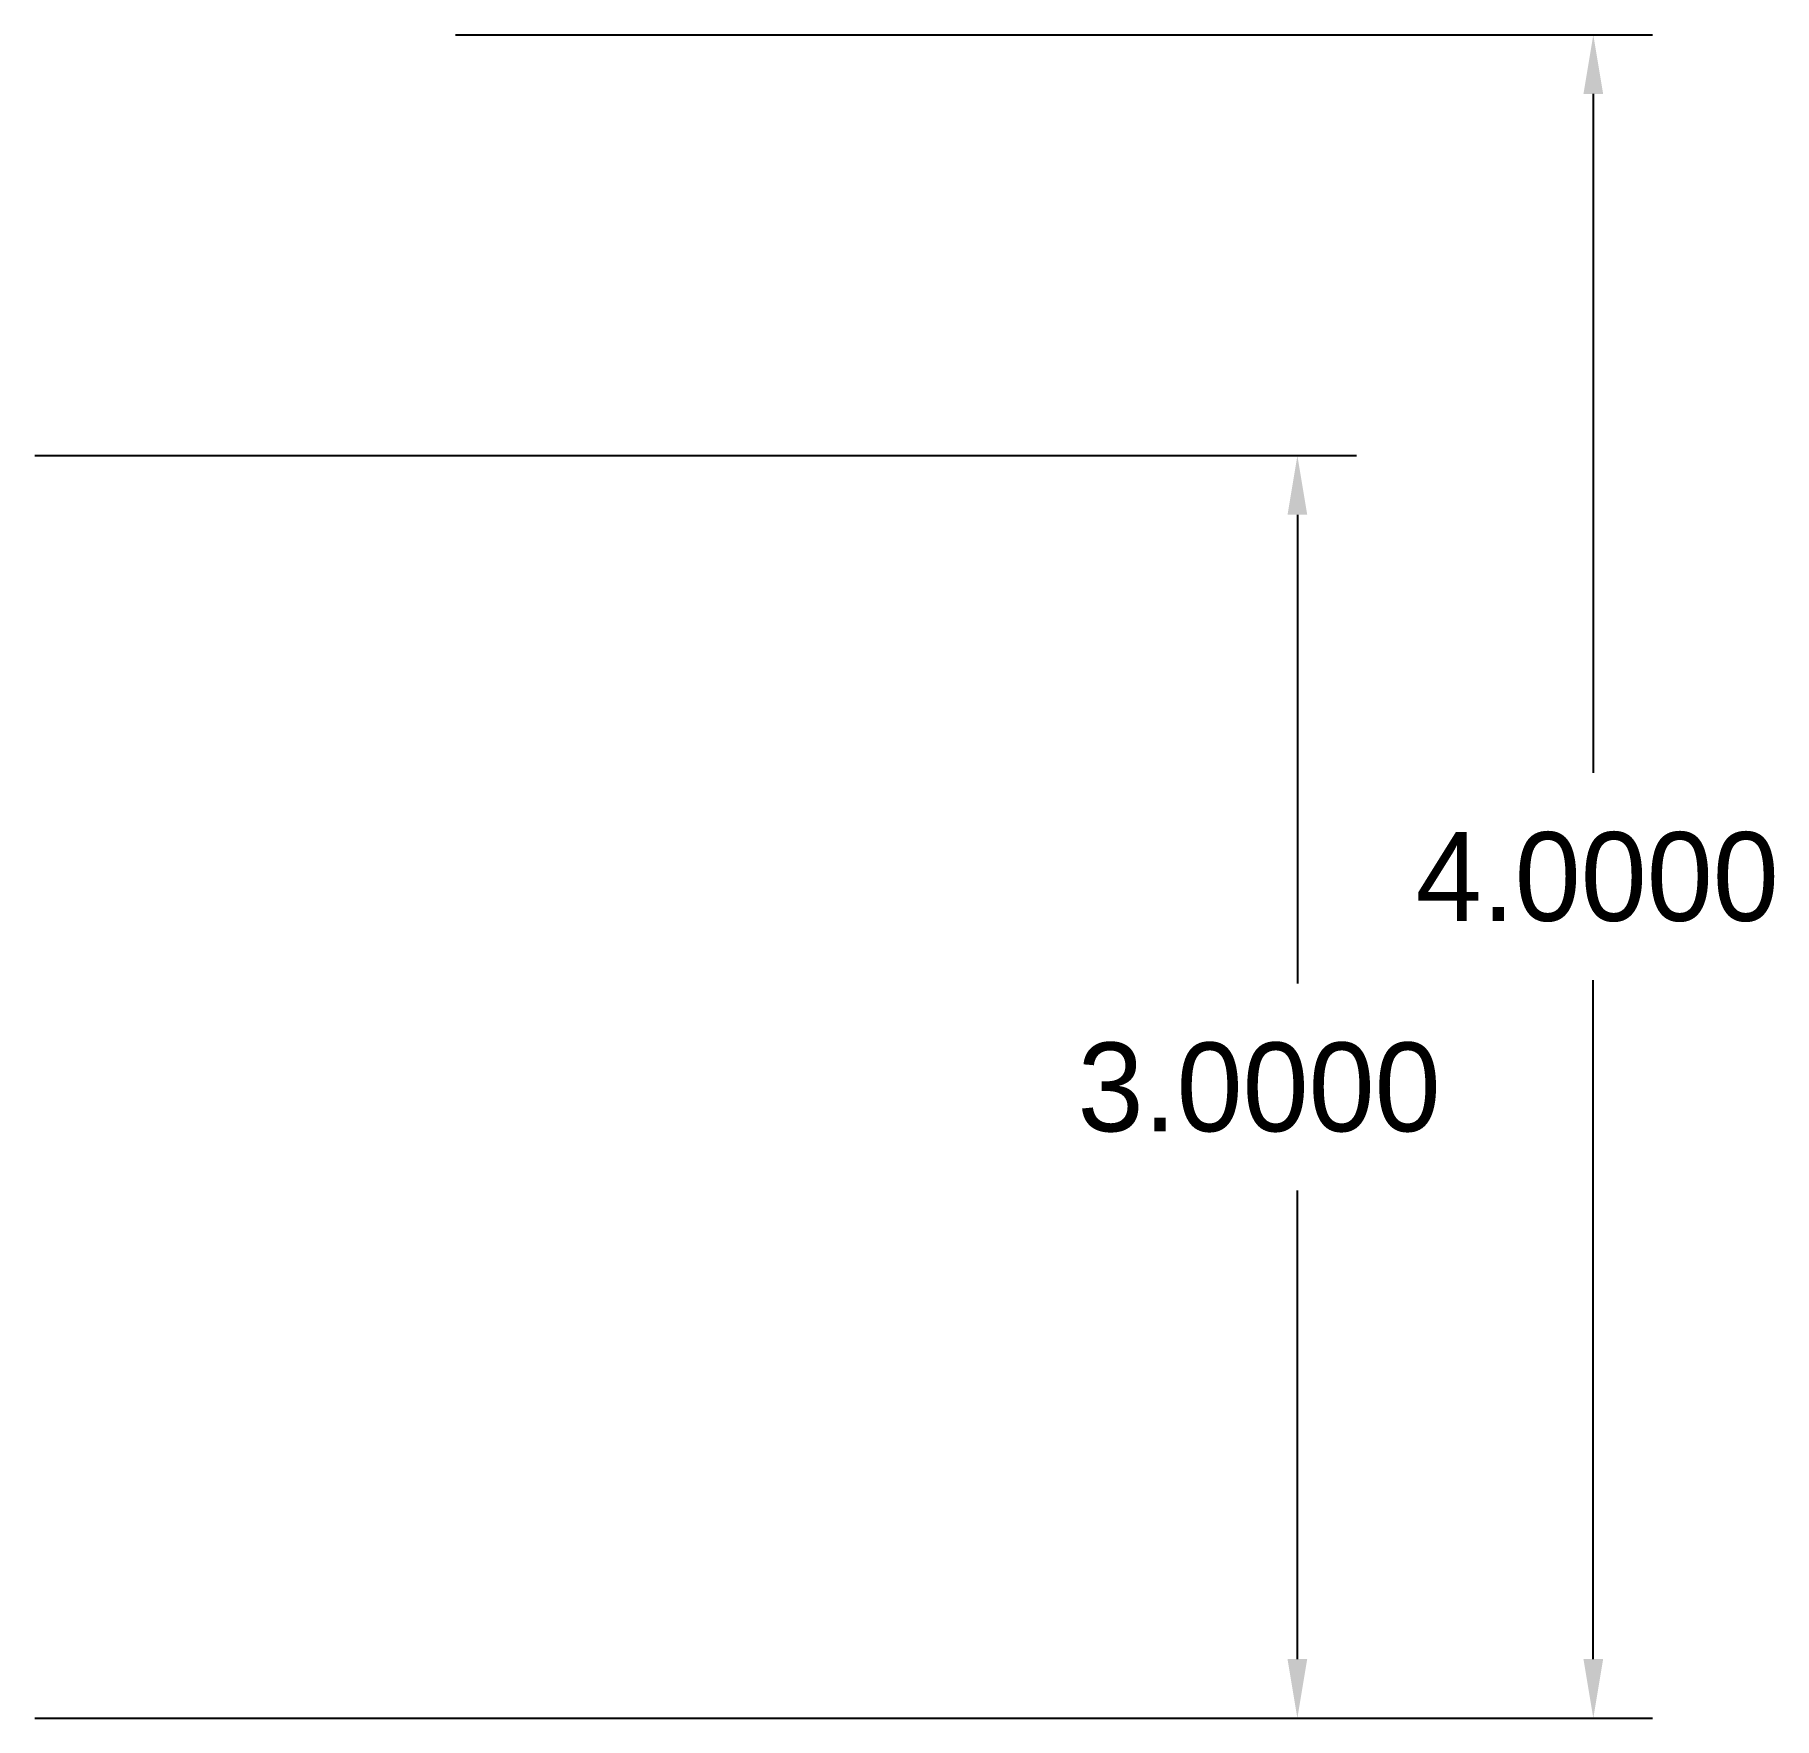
# Model space of a CAD drawing. Extents: x 1 to 5.13, y 1 to 5.
import ezdxf

# ---------------------------------------------------------------- set-up
doc = ezdxf.new("R2010")
doc.units = 0

msp = doc.modelspace()

# ---------------------------------------------------------------- linework, layer by layer
at = {"layer": '', "color": 0}
for p, q in [((2, 5), (4.8438, 5)), ((4.7031, 4.8594), (4.7031, 3.2461)), ((1, 4), (4.1406, 4)), ((4, 3.8594), (4, 2.7461)), ((4.7031, 1.1406), (4.7031, 2.7539)), ((4, 1.1406), (4, 2.2539)), ((1, 1), (4.1406, 1)), ((4.1406, 1), (4.8438, 1))]:
    msp.add_line(p, q, dxfattribs=at)
for points in [[(4.7266, 4.8594), (4.6797, 4.8594), (4.7031, 5)], [(4.0234, 3.8594), (3.9766, 3.8594), (4, 4)], [(4.0234, 1.1406), (3.9766, 1.1406), (4, 1)], [(4.7266, 1.1406), (4.6797, 1.1406), (4.7031, 1)]]:
    msp.add_solid(points, dxfattribs=at)

# ---------------------------------------------------------------- texts
for s, p in [('4.0000', (4.2812, 2.8945)), ('3.0000', (3.4777, 2.3945))]:
    msp.add_text(s, height=0.21094, dxfattribs=at).set_placement(p)

doc.saveas('drawing.dxf')
